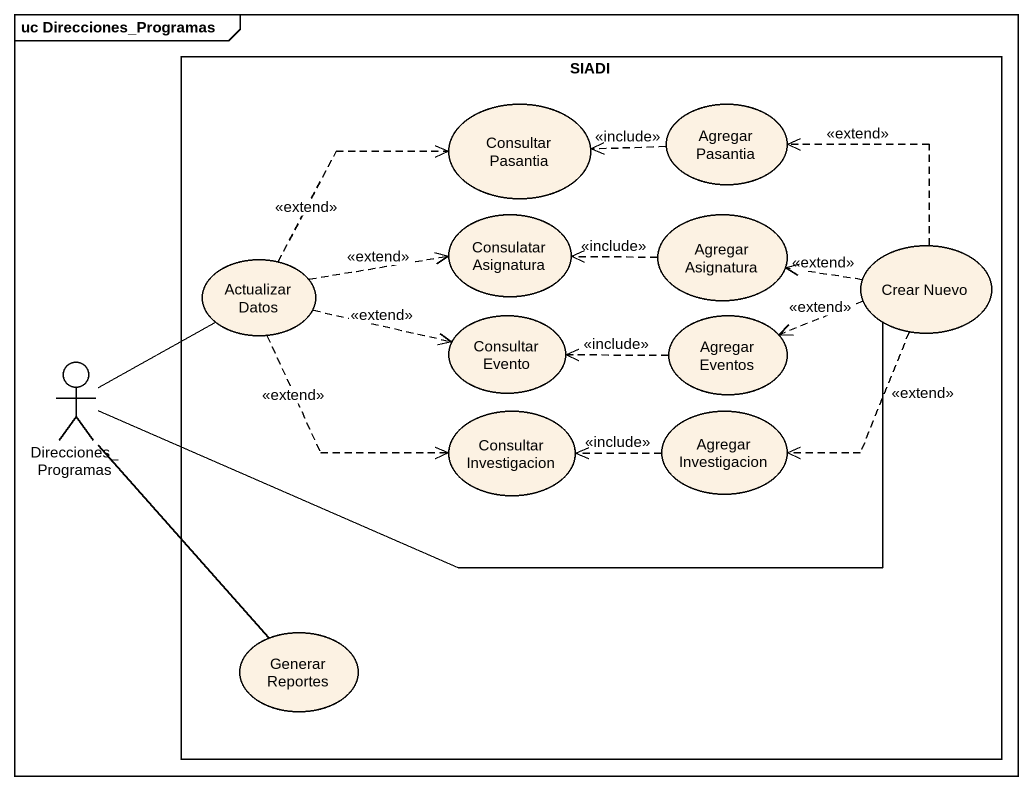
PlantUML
@startuml
mainframe uc Direcciones_Programas
rectangle SIADI {
  usecase "Consultar Pasantia" as Consultar_Pasantia
  usecase "Agregar Pasantia" as Agregar_Pasantia
  usecase "Consulatar Asignatura" as Consulatar_Asignatura
  usecase "Agregar Asignatura" as Agregar_Asignatura
  usecase "Actualizar Datos" as Actualizar_Datos
  usecase "Crear Nuevo" as Crear_Nuevo
  usecase "Consultar Evento" as Consultar_Evento
  usecase "Agregar Eventos" as Agregar_Eventos
  usecase "Consultar Investigacion" as Consultar_Investigacion
  usecase "Agregar Investigacion" as Agregar_Investigacion
  usecase "Generar Reportes" as Generar_Reportes
}
actor Direcciones_Programas
Agregar_Pasantia .left.> Consultar_Pasantia : <<include>>
Agregar_Asignatura .left.> Consulatar_Asignatura : <<include>>
Actualizar_Datos .right.> Consultar_Pasantia : <<extend>>
Actualizar_Datos .right.> Consulatar_Asignatura : <<extend>>
Actualizar_Datos .right.> Consultar_Evento : <<extend>>
Actualizar_Datos ..> Consultar_Investigacion : <<extend>>
Crear_Nuevo .up.> Agregar_Pasantia : <<extend>>
Crear_Nuevo .left.> Agregar_Asignatura : <<extend>>
Crear_Nuevo .left.> Agregar_Eventos : <<extend>>
Crear_Nuevo ..> Agregar_Investigacion : <<extend>>
Direcciones_Programas -up- Actualizar_Datos
Direcciones_Programas -right- Crear_Nuevo
Direcciones_Programas -- Generar_Reportes
Agregar_Eventos .left.> Consultar_Evento : <<include>>
Agregar_Investigacion .left.> Consultar_Investigacion : <<include>>
@enduml
